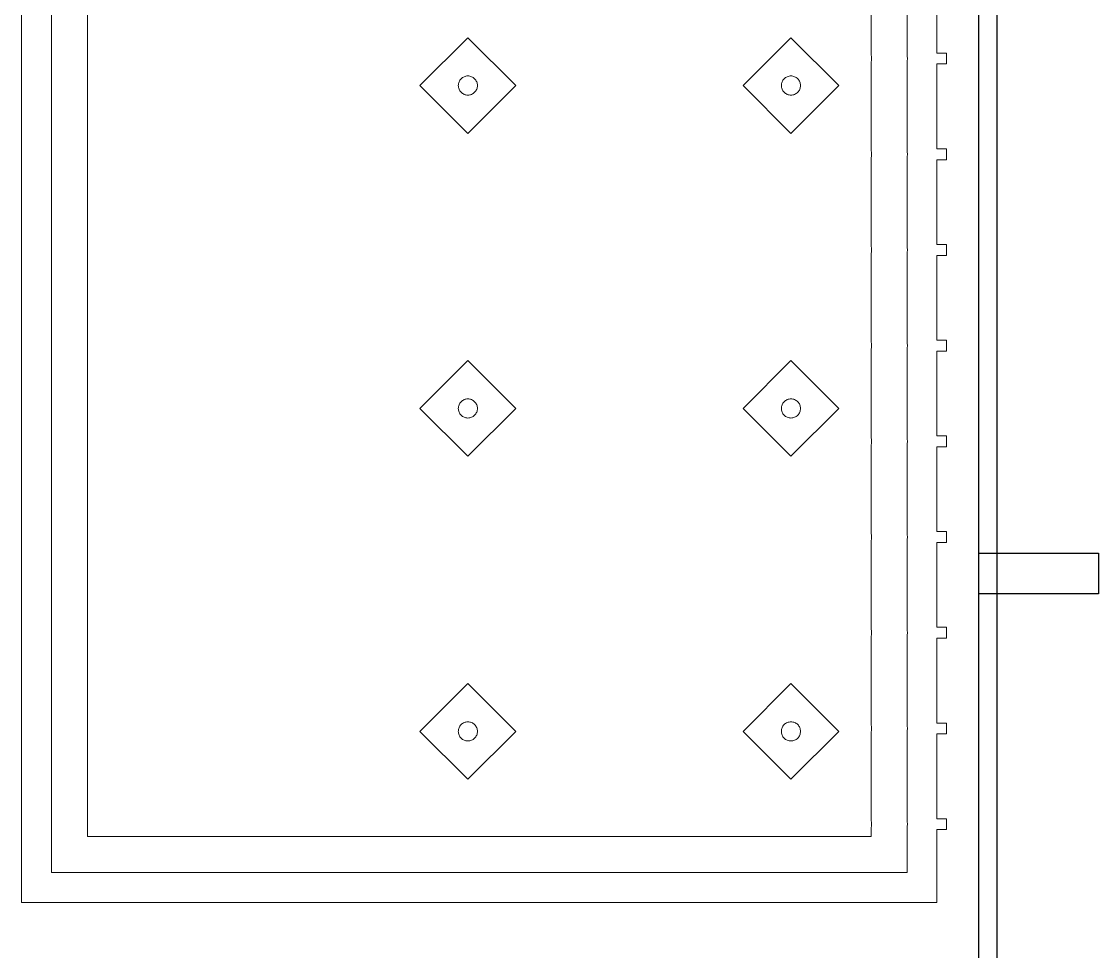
# Model space of a CAD drawing. Header units: metres. Extents: x 2172.2 to 2210.6, y 415.3 to 458.1.
# Drawn here: x 2192.711 to 2193.611, y 449.2 to 449.978 of the extents above; entities that cross this region are included whole.
import ezdxf

# ---------------------------------------------------------------- set-up
doc = ezdxf.new("R2010")
doc.units = ezdxf.units.M
for name, color, linetype, lineweight in [('NC_N1_BANQUETTES', 7, 'CONTINUOUS', 13), ('NC_N1_GLAZING', 7, 'CONTINUOUS', 13), ('NC_N1_WALLS', 7, 'CONTINUOUS', 25)]:
    doc.layers.add(name, color=color, linetype=linetype, lineweight=lineweight)

# ---------------------------------------------------------------- blocks, each defined once
blk = doc.blocks.new('NC_N1_ARCHITECTURE')
at = {"layer": 'NC_N1_GLAZING', "linetype": 'CONTINUOUS', "lineweight": -2}
blk.add_lwpolyline([(3.52642, 12.841096), (3.51142, 12.841096), (3.51142, 18.191095), (3.52642, 18.191095)], close=True, dxfattribs=at)
at = {"layer": 'NC_N1_WALLS', "linetype": 'CONTINUOUS', "lineweight": -2}
blk.add_lwpolyline([(3.61142, 15.533096), (3.61142, 15.499096), (3.51142, 15.499096), (3.51142, 15.533096)], close=True, dxfattribs=at)
blk = doc.blocks.new('NC_N1_TRIANGLE_L_BANQUETTE')
at = {"color": 0, "linetype": 'CONTINUOUS', "lineweight": -2}
for points in [[(0.035, 3.569), (0.035, 3.64), (0.027, 3.64), (0.027, 3.649), (0.035, 3.649), (0.035, 3.72), (0.027, 3.72), (0.027, 3.729), (0.035, 3.729), (0.035, 3.8), (0.027, 3.8), (0.027, 3.809), (0.035, 3.809), (0.035, 3.88), (0.027, 3.88), (0.027, 3.889), (0.035, 3.889), (0.035, 3.96), (0.027, 3.96), (0.027, 3.969), (0.035, 3.969), (0.035, 4.04), (0.027, 4.04), (0.027, 4.049), (0.035, 4.049), (0.035, 4.12), (0.027, 4.12), (0.027, 4.129), (0.035, 4.129), (0.035, 4.2), (0.027, 4.2), (0.027, 4.209), (0.035, 4.209), (0.035, 4.28), (0.027, 4.28), (0.027, 4.289), (0.035, 4.289), (0.035, 4.35), (0.8, 4.35), (0.8, 0.8)], [(0.06, 3.569), (0.06, 3.64), (0.05988, 3.64245), (0.05958, 3.6445), (0.05988, 3.64655), (0.06, 3.649), (0.06, 3.72), (0.05988, 3.72245), (0.05958, 3.7245), (0.05988, 3.72655), (0.06, 3.729), (0.06, 3.8), (0.05988, 3.80245), (0.05958, 3.8045), (0.05988, 3.80655), (0.06, 3.809), (0.06, 3.88), (0.05988, 3.88245), (0.05958, 3.8845), (0.05988, 3.88655), (0.06, 3.889), (0.06, 3.96), (0.05988, 3.96245), (0.05958, 3.9645), (0.05988, 3.96655), (0.06, 3.969), (0.06, 4.04), (0.05988, 4.04245), (0.05958, 4.0445), (0.05988, 4.04655), (0.06, 4.049), (0.06, 4.12), (0.05988, 4.12245), (0.05958, 4.1245), (0.05988, 4.12655), (0.06, 4.129), (0.06, 4.2), (0.05988, 4.20245), (0.05958, 4.2045), (0.05988, 4.20655), (0.06, 4.209), (0.06, 4.28), (0.05988, 4.28245), (0.05958, 4.2845), (0.05988, 4.28655), (0.06, 4.289), (0.06, 4.325), (0.775, 4.325), (0.775, 0.8)], [(0.09, 3.569), (0.09, 3.64), (0.08978, 3.6445), (0.09, 3.649), (0.09, 3.72), (0.08978, 3.7245), (0.09, 3.729), (0.09, 3.8), (0.08978, 3.8045), (0.09, 3.809), (0.09, 3.88), (0.08978, 3.8845), (0.09, 3.889), (0.09, 3.96), (0.08978, 3.9645), (0.09, 3.969), (0.09, 4.04), (0.08978, 4.0445), (0.09, 4.049), (0.09, 4.12), (0.08978, 4.1245), (0.09, 4.129), (0.09, 4.2), (0.08978, 4.2045), (0.09, 4.209), (0.09, 4.28), (0.08978, 4.2845), (0.09, 4.289), (0.09, 4.295), (0.745, 4.295), (0.745, 0.8)]]:
    blk.add_lwpolyline(points, dxfattribs=at)
for points in [[(0.157, 4.167), (0.197, 4.207), (0.157, 4.247), (0.117, 4.207)], [(0.427, 4.167), (0.467, 4.207), (0.427, 4.247), (0.387, 4.207)], [(0.165, 4.207), (0.16496, 4.20622), (0.16485, 4.20544), (0.16466, 4.20468), (0.16439, 4.20394), (0.16406, 4.20323), (0.16365, 4.20256), (0.16318, 4.20192), (0.16266, 4.20134), (0.16208, 4.20082), (0.16144, 4.20035), (0.16077, 4.19994), (0.16006, 4.19961), (0.15932, 4.19934), (0.15856, 4.19915), (0.15778, 4.19904), (0.157, 4.199), (0.15622, 4.19904), (0.15544, 4.19915), (0.15468, 4.19934), (0.15394, 4.19961), (0.15323, 4.19994), (0.15256, 4.20035), (0.15192, 4.20082), (0.15134, 4.20134), (0.15082, 4.20192), (0.15035, 4.20256), (0.14994, 4.20323), (0.14961, 4.20394), (0.14934, 4.20468), (0.14915, 4.20544), (0.14904, 4.20622), (0.149, 4.207), (0.14904, 4.20778), (0.14915, 4.20856), (0.14934, 4.20932), (0.14961, 4.21006), (0.14994, 4.21077), (0.15035, 4.21144), (0.15082, 4.21208), (0.15134, 4.21266), (0.15192, 4.21318), (0.15256, 4.21365), (0.15323, 4.21406), (0.15394, 4.21439), (0.15468, 4.21466), (0.15544, 4.21485), (0.15622, 4.21496), (0.157, 4.215), (0.15778, 4.21496), (0.15856, 4.21485), (0.15932, 4.21466), (0.16006, 4.21439), (0.16077, 4.21406), (0.16144, 4.21365), (0.16208, 4.21318), (0.16266, 4.21266), (0.16318, 4.21208), (0.16365, 4.21144), (0.16406, 4.21077), (0.16439, 4.21006), (0.16466, 4.20932), (0.16485, 4.20856), (0.16496, 4.20778)], [(0.435, 4.207), (0.43496, 4.20622), (0.43485, 4.20544), (0.43466, 4.20468), (0.43439, 4.20394), (0.43406, 4.20323), (0.43365, 4.20256), (0.43318, 4.20192), (0.43266, 4.20134), (0.43208, 4.20082), (0.43144, 4.20035), (0.43077, 4.19994), (0.43006, 4.19961), (0.42932, 4.19934), (0.42856, 4.19915), (0.42778, 4.19904), (0.427, 4.199), (0.42622, 4.19904), (0.42544, 4.19915), (0.42468, 4.19934), (0.42394, 4.19961), (0.42323, 4.19994), (0.42256, 4.20035), (0.42192, 4.20082), (0.42134, 4.20134), (0.42082, 4.20192), (0.42035, 4.20256), (0.41994, 4.20323), (0.41961, 4.20394), (0.41934, 4.20468), (0.41915, 4.20544), (0.41904, 4.20622), (0.419, 4.207), (0.41904, 4.20778), (0.41915, 4.20856), (0.41934, 4.20932), (0.41961, 4.21006), (0.41994, 4.21077), (0.42035, 4.21144), (0.42082, 4.21208), (0.42134, 4.21266), (0.42192, 4.21318), (0.42256, 4.21365), (0.42323, 4.21406), (0.42394, 4.21439), (0.42468, 4.21466), (0.42544, 4.21485), (0.42622, 4.21496), (0.427, 4.215), (0.42778, 4.21496), (0.42856, 4.21485), (0.42932, 4.21466), (0.43006, 4.21439), (0.43077, 4.21406), (0.43144, 4.21365), (0.43208, 4.21318), (0.43266, 4.21266), (0.43318, 4.21208), (0.43365, 4.21144), (0.43406, 4.21077), (0.43439, 4.21006), (0.43466, 4.20932), (0.43485, 4.20856), (0.43496, 4.20778)], [(0.157, 3.897), (0.197, 3.937), (0.157, 3.977), (0.117, 3.937)], [(0.427, 3.897), (0.467, 3.937), (0.427, 3.977), (0.387, 3.937)], [(0.165, 3.937), (0.16496, 3.93622), (0.16485, 3.93544), (0.16466, 3.93468), (0.16439, 3.93394), (0.16406, 3.93323), (0.16365, 3.93256), (0.16318, 3.93192), (0.16266, 3.93134), (0.16208, 3.93082), (0.16144, 3.93035), (0.16077, 3.92994), (0.16006, 3.92961), (0.15932, 3.92934), (0.15856, 3.92915), (0.15778, 3.92904), (0.157, 3.929), (0.15622, 3.92904), (0.15544, 3.92915), (0.15468, 3.92934), (0.15394, 3.92961), (0.15323, 3.92994), (0.15256, 3.93035), (0.15192, 3.93082), (0.15134, 3.93134), (0.15082, 3.93192), (0.15035, 3.93256), (0.14994, 3.93323), (0.14961, 3.93394), (0.14934, 3.93468), (0.14915, 3.93544), (0.14904, 3.93622), (0.149, 3.937), (0.14904, 3.93778), (0.14915, 3.93856), (0.14934, 3.93932), (0.14961, 3.94006), (0.14994, 3.94077), (0.15035, 3.94144), (0.15082, 3.94208), (0.15134, 3.94266), (0.15192, 3.94318), (0.15256, 3.94365), (0.15323, 3.94406), (0.15394, 3.94439), (0.15468, 3.94466), (0.15544, 3.94485), (0.15622, 3.94496), (0.157, 3.945), (0.15778, 3.94496), (0.15856, 3.94485), (0.15932, 3.94466), (0.16006, 3.94439), (0.16077, 3.94406), (0.16144, 3.94365), (0.16208, 3.94318), (0.16266, 3.94266), (0.16318, 3.94208), (0.16365, 3.94144), (0.16406, 3.94077), (0.16439, 3.94006), (0.16466, 3.93932), (0.16485, 3.93856), (0.16496, 3.93778)], [(0.435, 3.937), (0.43496, 3.93622), (0.43485, 3.93544), (0.43466, 3.93468), (0.43439, 3.93394), (0.43406, 3.93323), (0.43365, 3.93256), (0.43318, 3.93192), (0.43266, 3.93134), (0.43208, 3.93082), (0.43144, 3.93035), (0.43077, 3.92994), (0.43006, 3.92961), (0.42932, 3.92934), (0.42856, 3.92915), (0.42778, 3.92904), (0.427, 3.929), (0.42622, 3.92904), (0.42544, 3.92915), (0.42468, 3.92934), (0.42394, 3.92961), (0.42323, 3.92994), (0.42256, 3.93035), (0.42192, 3.93082), (0.42134, 3.93134), (0.42082, 3.93192), (0.42035, 3.93256), (0.41994, 3.93323), (0.41961, 3.93394), (0.41934, 3.93468), (0.41915, 3.93544), (0.41904, 3.93622), (0.419, 3.937), (0.41904, 3.93778), (0.41915, 3.93856), (0.41934, 3.93932), (0.41961, 3.94006), (0.41994, 3.94077), (0.42035, 3.94144), (0.42082, 3.94208), (0.42134, 3.94266), (0.42192, 3.94318), (0.42256, 3.94365), (0.42323, 3.94406), (0.42394, 3.94439), (0.42468, 3.94466), (0.42544, 3.94485), (0.42622, 3.94496), (0.427, 3.945), (0.42778, 3.94496), (0.42856, 3.94485), (0.42932, 3.94466), (0.43006, 3.94439), (0.43077, 3.94406), (0.43144, 3.94365), (0.43208, 3.94318), (0.43266, 3.94266), (0.43318, 3.94208), (0.43365, 3.94144), (0.43406, 3.94077), (0.43439, 3.94006), (0.43466, 3.93932), (0.43485, 3.93856), (0.43496, 3.93778)], [(0.157, 3.627), (0.197, 3.667), (0.157, 3.707), (0.117, 3.667)], [(0.427, 3.627), (0.467, 3.667), (0.427, 3.707), (0.387, 3.667)], [(0.165, 3.667), (0.16496, 3.66622), (0.16485, 3.66544), (0.16466, 3.66468), (0.16439, 3.66394), (0.16406, 3.66323), (0.16365, 3.66256), (0.16318, 3.66192), (0.16266, 3.66134), (0.16208, 3.66082), (0.16144, 3.66035), (0.16077, 3.65994), (0.16006, 3.65961), (0.15932, 3.65934), (0.15856, 3.65915), (0.15778, 3.65904), (0.157, 3.659), (0.15622, 3.65904), (0.15544, 3.65915), (0.15468, 3.65934), (0.15394, 3.65961), (0.15323, 3.65994), (0.15256, 3.66035), (0.15192, 3.66082), (0.15134, 3.66134), (0.15082, 3.66192), (0.15035, 3.66256), (0.14994, 3.66323), (0.14961, 3.66394), (0.14934, 3.66468), (0.14915, 3.66544), (0.14904, 3.66622), (0.149, 3.667), (0.14904, 3.66778), (0.14915, 3.66856), (0.14934, 3.66932), (0.14961, 3.67006), (0.14994, 3.67077), (0.15035, 3.67144), (0.15082, 3.67208), (0.15134, 3.67266), (0.15192, 3.67318), (0.15256, 3.67365), (0.15323, 3.67406), (0.15394, 3.67439), (0.15468, 3.67466), (0.15544, 3.67485), (0.15622, 3.67496), (0.157, 3.675), (0.15778, 3.67496), (0.15856, 3.67485), (0.15932, 3.67466), (0.16006, 3.67439), (0.16077, 3.67406), (0.16144, 3.67365), (0.16208, 3.67318), (0.16266, 3.67266), (0.16318, 3.67208), (0.16365, 3.67144), (0.16406, 3.67077), (0.16439, 3.67006), (0.16466, 3.66932), (0.16485, 3.66856), (0.16496, 3.66778)], [(0.435, 3.667), (0.43496, 3.66622), (0.43485, 3.66544), (0.43466, 3.66468), (0.43439, 3.66394), (0.43406, 3.66323), (0.43365, 3.66256), (0.43318, 3.66192), (0.43266, 3.66134), (0.43208, 3.66082), (0.43144, 3.66035), (0.43077, 3.65994), (0.43006, 3.65961), (0.42932, 3.65934), (0.42856, 3.65915), (0.42778, 3.65904), (0.427, 3.659), (0.42622, 3.65904), (0.42544, 3.65915), (0.42468, 3.65934), (0.42394, 3.65961), (0.42323, 3.65994), (0.42256, 3.66035), (0.42192, 3.66082), (0.42134, 3.66134), (0.42082, 3.66192), (0.42035, 3.66256), (0.41994, 3.66323), (0.41961, 3.66394), (0.41934, 3.66468), (0.41915, 3.66544), (0.41904, 3.66622), (0.419, 3.667), (0.41904, 3.66778), (0.41915, 3.66856), (0.41934, 3.66932), (0.41961, 3.67006), (0.41994, 3.67077), (0.42035, 3.67144), (0.42082, 3.67208), (0.42134, 3.67266), (0.42192, 3.67318), (0.42256, 3.67365), (0.42323, 3.67406), (0.42394, 3.67439), (0.42468, 3.67466), (0.42544, 3.67485), (0.42622, 3.67496), (0.427, 3.675), (0.42778, 3.67496), (0.42856, 3.67485), (0.42932, 3.67466), (0.43006, 3.67439), (0.43077, 3.67406), (0.43144, 3.67365), (0.43208, 3.67318), (0.43266, 3.67266), (0.43318, 3.67208), (0.43365, 3.67144), (0.43406, 3.67077), (0.43439, 3.67006), (0.43466, 3.66932), (0.43485, 3.66856), (0.43496, 3.66778)]]:
    blk.add_lwpolyline(points, close=True, dxfattribs=at)

msp = doc.modelspace()

# ---------------------------------------------------------------- block references
at = {"layer": 'NC_N1_BANQUETTES', "linetype": 'CONTINUOUS', "rotation": -180}
msp.add_blockref('NC_N1_TRIANGLE_L_BANQUETTE', (2193.51142, 453.5911), dxfattribs=at)
at = {"layer": 'NC_N1_WALLS'}
msp.add_blockref('NC_N1_ARCHITECTURE', (2190, 434), dxfattribs=at)

doc.saveas('drawing.dxf')
